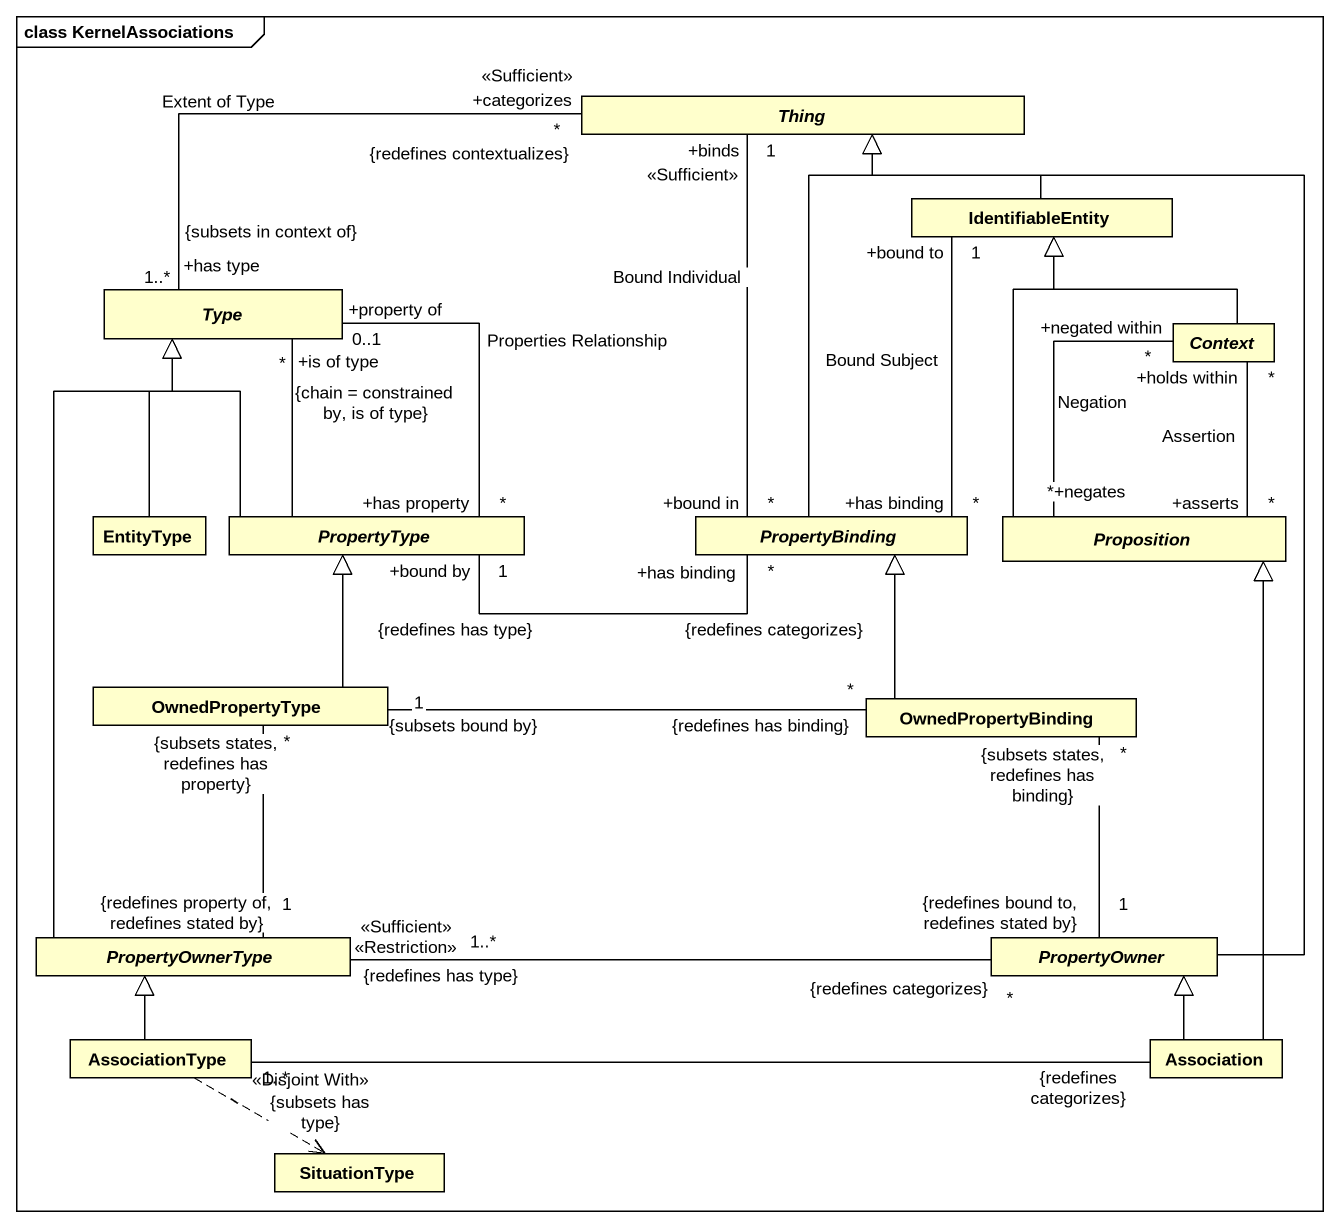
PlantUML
@startuml
mainframe class KernelAssociations
hide circle
hide empty members
abstract class Thing
class IdentifiableEntity
abstract class Type
abstract class Context
class EntityType
abstract class PropertyType
abstract class PropertyBinding
abstract class Proposition
class OwnedPropertyType
class OwnedPropertyBinding
abstract class PropertyOwnerType
abstract class PropertyOwner
class AssociationType
class Association
class SituationType
IdentifiableEntity -left-|> Thing
IdentifiableEntity "+bound to\n1" -- "+has binding\n*" PropertyBinding : Bound Subject
Type "+has type\n1..*\n{subsets in context of}" -right- "+categorizes\n<<Sufficient>>\n*\n{redefines contextualizes}" Thing : Extent of Type
Type "+property of\n0..1" -- "+has property\n*" PropertyType : Properties Relationship
Context -up-|> IdentifiableEntity
Context "+negated within\n*" -- "+negates\n*" Proposition : Negation
Context "+holds within\n*" -- "+asserts\n*" Proposition : Assertion
EntityType -up-|> Type
PropertyType -up- "+is of type\n*\n{chain = constrained by, is of type}" Type
PropertyType -up-|> Type
PropertyType "+bound by\n1\n{redefines has type}" -right- "+has binding\n*\n{redefines categorizes}" PropertyBinding
PropertyBinding "+bound in\n*" -up- "+binds\n<<Sufficient>>\n1" Thing : Bound Individual
PropertyBinding -up-|> Thing
Proposition -up-|> IdentifiableEntity
OwnedPropertyType -up-|> PropertyType
OwnedPropertyBinding -up-|> PropertyBinding
OwnedPropertyBinding "*\n{redefines has binding}" -left- "1\n{subsets bound by}" OwnedPropertyType
PropertyOwnerType -up-|> Type
PropertyOwnerType "1\n{redefines property of, redefines stated by}" -up- "*\n{subsets states, redefines has property}" OwnedPropertyType
PropertyOwnerType "<<Sufficient>> <<Restriction>>\n1..*\n{redefines has type}" -right- "*\n{redefines categorizes}" PropertyOwner
PropertyOwner -up-|> Thing
PropertyOwner "1\n{redefines bound to, redefines stated by}" -up- "*\n{subsets states, redefines has binding}" OwnedPropertyBinding
AssociationType -up-|> PropertyOwnerType
AssociationType "1..*\n{subsets has type}" -right- "{redefines categorizes}" Association
AssociationType .right.> SituationType : <<Disjoint With>>
Association -up-|> Proposition
Association -up-|> PropertyOwner
@enduml
